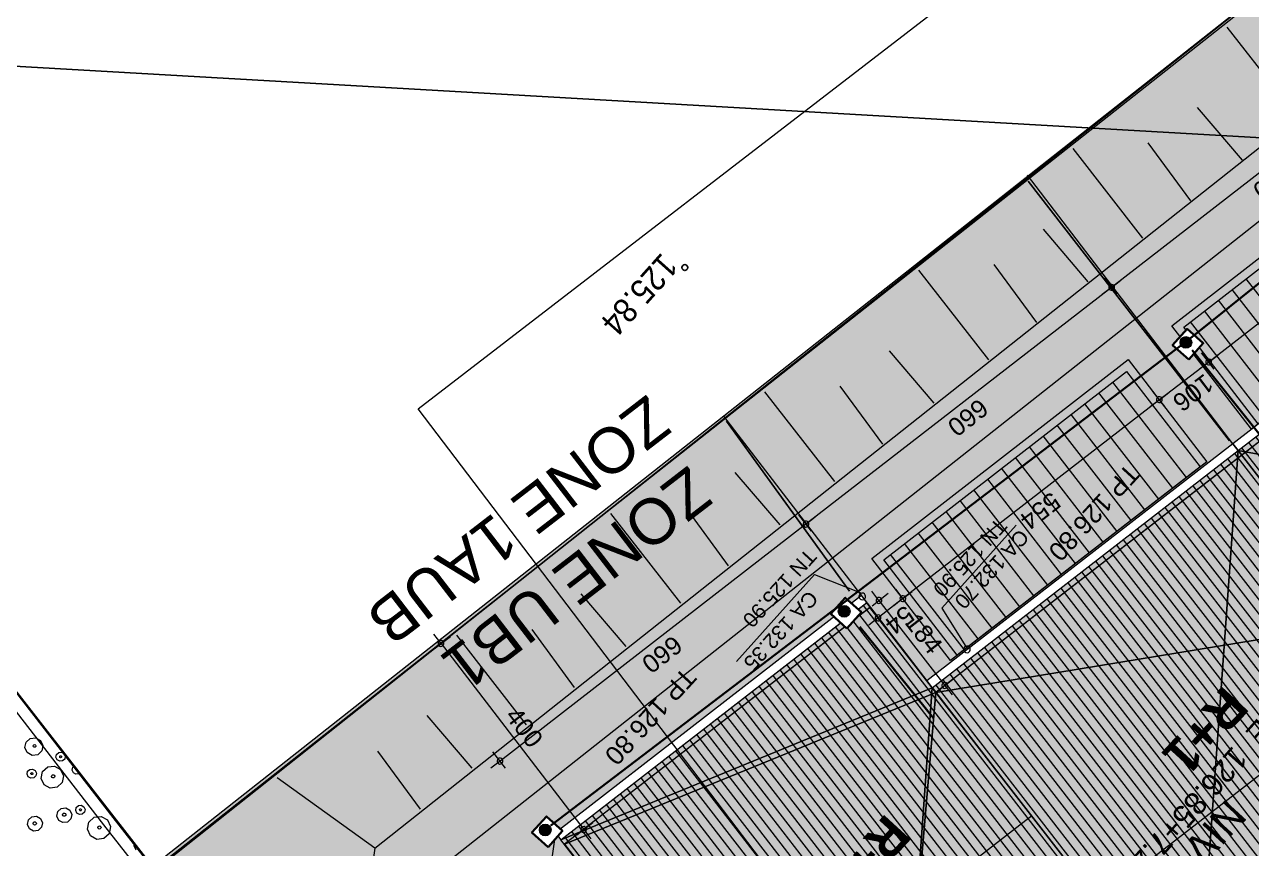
# Model space of a CAD drawing. Header units: metres. Extents: x -2858 to 512, y -1995 to 1252.
# Drawn here: x -481.33 to -460.38, y -124.21 to -110.15 of the extents above; entities that cross this region are included whole.
import ezdxf
from ezdxf.enums import TextEntityAlignment as Align
from ezdxf.lldxf.tags import DXFTag

# ---------------------------------------------------------------- set-up
doc = ezdxf.new("R2010")
doc.units = ezdxf.units.M
doc.header["$PDMODE"] = 33
doc.header["$PDSIZE"] = 0.1
doc.layers.add('05.2-EP-400PVC', color=5, linetype='Continuous', lineweight=30)
doc.layers.add('05.2-EP-RGD', color=5, linetype='Continuous', lineweight=30)
for name, color, linetype in [('1002 RES HTA TXT', 1, 'Continuous'), ('Calque commun', 7, 'Continuous'), ('Calque11', 7, 'Continuous'), ('Calque14', 7, 'Continuous'), ('Calque15', 7, 'Continuous'), ('Calque17', 7, 'Continuous'), ('Calque5', 7, 'Continuous'), ('Textes', 7, 'Continuous')]:
    doc.layers.add(name, color=color, linetype=linetype)
doc.styles.add('Arial12', font='arial.ttf', dxfattribs={"width": 0.9, "height": 0.41584})
doc.styles.add('Arial16', font='arial.ttf', dxfattribs={"height": 0.773119})
doc.styles.add('Arial18', font='arial.ttf', dxfattribs={"height": 0.309252})
doc.styles.add('Arial22', font='arial.ttf', dxfattribs={"height": 0.966411})
doc.styles.add('Arial5', font='arialbd.ttf', dxfattribs={"height": 0.618139})
doc.styles.add('Arial8', font='arial.ttf', dxfattribs={"height": 0.494803})
doc.styles.add('Arial9', font='arial.ttf', dxfattribs={"height": 0.316674})
tags = doc.linetypes.add('DASHDOT2', pattern=[0.5, 0.25, -0.125, 0, -0.125]).pattern_tags.tags
tags[10:11] = [DXFTag(74, 4), DXFTag(75, 0), DXFTag(340, '0'), DXFTag(46, 1.0), DXFTag(50, 0.0), DXFTag(44, 0.0), DXFTag(45, 0.0)]
tags[8:9] = [DXFTag(74, 4), DXFTag(75, 0), DXFTag(340, '0'), DXFTag(46, 1.0), DXFTag(50, 0.0), DXFTag(44, 0.0), DXFTag(45, 0.0)]
tags[6:7] = [DXFTag(74, 4), DXFTag(75, 0), DXFTag(340, '0'), DXFTag(46, 1.0), DXFTag(50, 0.0), DXFTag(44, 0.0), DXFTag(45, 0.0)]
tags[4:5] = [DXFTag(74, 4), DXFTag(75, 0), DXFTag(340, '0'), DXFTag(46, 1.0), DXFTag(50, 0.0), DXFTag(44, 0.0), DXFTag(45, 0.0)]
tags = doc.linetypes.add('HIDDEN', pattern=[0.375, 0.25, -0.125]).pattern_tags.tags
tags[6:7] = [DXFTag(74, 4), DXFTag(75, 0), DXFTag(340, '0'), DXFTag(46, 1.0), DXFTag(50, 0.0), DXFTag(44, 0.0), DXFTag(45, 0.0)]
tags[4:5] = [DXFTag(74, 4), DXFTag(75, 0), DXFTag(340, '0'), DXFTag(46, 1.0), DXFTag(50, 0.0), DXFTag(44, 0.0), DXFTag(45, 0.0)]
tags = doc.linetypes.add('HIDDENX2', pattern=[0.75, 0.5, -0.25]).pattern_tags.tags
tags[6:7] = [DXFTag(74, 4), DXFTag(75, 0), DXFTag(340, '0'), DXFTag(46, 1.0), DXFTag(50, 0.0), DXFTag(44, 0.0), DXFTag(45, 0.0)]
tags[4:5] = [DXFTag(74, 4), DXFTag(75, 0), DXFTag(340, '0'), DXFTag(46, 1.0), DXFTag(50, 0.0), DXFTag(44, 0.0), DXFTag(45, 0.0)]

# ---------------------------------------------------------------- blocks, each defined once
blk = doc.blocks.new('EP-PDC')
at = {"color": 255, "lineweight": 0}
blk.add_wipeout([(0.185, 0.185), (-0.185, 0.185), (-0.185, -0.185), (0.185, -0.185)], dxfattribs=at)
at = {"lineweight": 0}
h = blk.add_hatch(color=256, dxfattribs=at)
h.dxf.hatch_style = 1
edge = h.paths.add_edge_path()
edge.add_arc((0, -0.045), 0.1, 0, 360)
blk.add_lwpolyline([(0.185, 0.185), (-0.185, 0.185), (-0.185, -0.185), (0.185, -0.185)], close=True)
blk.add_circle((0, -0.045), 0.1, dxfattribs=at)
blk = doc.blocks.new('hatch5')
at = {"layer": 'Calque commun', "color": 6, "linetype": 'Continuous', "lineweight": -2}
for p, q in [((-2.719, 35.529), (-2.719, 26.329)), ((-2.569, 35.529), (-2.569, 26.329)), ((-2.419, 35.529), (-2.419, 26.329)), ((-2.269, 35.529), (-2.269, 26.329)), ((-2.119, 35.529), (-2.119, 26.329)), ((-1.969, 35.529), (-1.969, 26.329)), ((-1.819, 35.529), (-1.819, 26.329)), ((-1.669, 35.529), (-1.669, 26.329)), ((-1.519, 35.529), (-1.519, 26.329)), ((-1.369, 35.529), (-1.369, 26.329)), ((-1.219, 35.529), (-1.219, 26.329)), ((-1.069, 35.529), (-1.069, 26.329)), ((-0.919, 35.529), (-0.919, 26.329)), ((-0.769, 35.529), (-0.769, 26.329)), ((-0.619, 35.529), (-0.619, 26.329)), ((-0.469, 35.529), (-0.469, 26.329)), ((-0.319, 35.529), (-0.319, 26.329)), ((-0.169, 35.529), (-0.169, 26.329)), ((-0.019, 35.529), (-0.019, 26.329)), ((0.131, 35.529), (0.131, 26.329)), ((0.281, 35.529), (0.281, 26.329)), ((0.431, 35.529), (0.431, 26.329)), ((0.581, 35.529), (0.581, 26.329)), ((0.731, 35.529), (0.731, 26.329)), ((0.881, 35.529), (0.881, 26.329)), ((1.031, 35.529), (1.031, 26.329)), ((1.181, 35.529), (1.181, 26.329)), ((1.331, 35.529), (1.331, 26.329)), ((1.481, 35.529), (1.481, 26.329)), ((1.631, 35.529), (1.631, 26.329)), ((1.781, 35.529), (1.781, 26.329)), ((1.931, 35.529), (1.931, 26.329)), ((2.081, 35.529), (2.081, 26.329)), ((2.231, 35.529), (2.231, 26.329)), ((2.381, 35.529), (2.381, 26.329)), ((2.531, 35.529), (2.531, 26.329)), ((2.681, 35.529), (2.681, 26.329)), ((2.831, 35.529), (2.831, 26.329)), ((2.981, 35.529), (2.981, 26.329)), ((3.131, 35.529), (3.131, 26.329)), ((3.281, 35.529), (3.281, 26.329)), ((3.431, 35.529), (3.431, 26.329)), ((3.581, 35.529), (3.581, 26.329)), ((3.731, 35.529), (3.731, 26.329)), ((-9.319, 33.693), (-9.319, 24.493)), ((-9.169, 33.693), (-9.169, 24.493)), ((-9.019, 33.693), (-9.019, 24.493)), ((-8.869, 33.693), (-8.869, 24.493)), ((-8.719, 33.693), (-8.719, 24.493)), ((-8.569, 33.693), (-8.569, 24.493)), ((-8.419, 33.693), (-8.419, 24.493)), ((-8.269, 33.693), (-8.269, 24.493)), ((-8.119, 33.693), (-8.119, 24.493)), ((-7.969, 33.693), (-7.969, 24.493)), ((-7.819, 33.693), (-7.819, 24.493)), ((-7.669, 33.693), (-7.669, 24.493)), ((-7.519, 33.693), (-7.519, 24.493)), ((-7.369, 33.693), (-7.369, 24.493)), ((-7.219, 33.693), (-7.219, 24.493)), ((-7.069, 33.693), (-7.069, 24.493)), ((-6.919, 33.693), (-6.919, 24.493)), ((-6.769, 33.693), (-6.769, 24.493)), ((-6.619, 33.693), (-6.619, 24.493)), ((-6.469, 33.693), (-6.469, 24.493)), ((-6.319, 33.693), (-6.319, 24.493)), ((-6.169, 33.693), (-6.169, 24.493)), ((-6.019, 33.693), (-6.019, 24.493)), ((-5.869, 33.693), (-5.869, 24.493)), ((-5.719, 33.693), (-5.719, 24.493)), ((-5.569, 33.693), (-5.569, 24.493)), ((-5.419, 33.693), (-5.419, 24.493)), ((-5.269, 33.693), (-5.269, 24.493)), ((-5.119, 33.693), (-5.119, 24.493)), ((-4.969, 33.693), (-4.969, 24.493)), ((-4.819, 33.693), (-4.819, 24.493)), ((-4.669, 33.693), (-4.669, 24.493)), ((-4.519, 33.693), (-4.519, 24.493)), ((-4.369, 33.693), (-4.369, 24.493)), ((-4.219, 33.693), (-4.219, 24.493)), ((-4.069, 33.693), (-4.069, 24.493)), ((-3.919, 33.693), (-3.919, 24.493)), ((-3.769, 33.693), (-3.769, 24.493)), ((-3.619, 33.693), (-3.619, 24.493)), ((-3.469, 33.693), (-3.469, 24.493)), ((-3.319, 33.693), (-3.319, 24.493)), ((-3.169, 33.693), (-3.169, 24.493)), ((-3.019, 33.693), (-3.019, 24.493)), ((-2.869, 33.693), (-2.869, 24.493))]:
    blk.add_line(p, q, dxfattribs=at)
mesh = blk.add_polyface(dxfattribs=at)
corners = [(-9.397, 33.693), (-2.788, 33.693), (-2.797, 26.329), (-2.797, 24.493), (-9.397, 24.493), (3.812, 26.329), (-2.788, 35.529), (3.812, 35.529)]
mesh.append_faces([[corners[k] for k in face] for face in [(0, 2, 4)]], dxfattribs={"vtx0": -1, "vtx1": -1, "color": 6})
mesh.append_faces([[corners[k] for k in face] for face in [(1, 5, 2), (1, 7, 5)]], dxfattribs={"vtx0": -1, "vtx2": -1, "color": 6})
mesh.append_faces([[corners[k] for k in face] for face in [(0, 1, 2)]], dxfattribs={"vtx1": -1, "vtx2": -1, "color": 6})
mesh.append_faces([[corners[k] for k in face] for face in [(2, 3, 4), (1, 6, 7)]], dxfattribs={"vtx2": -1, "color": 6})
blk = doc.blocks.new('hatch6')
at = {"layer": 'Calque commun', "color": 6, "linetype": 'Continuous', "lineweight": -2}
for p, q in [((3.893, 26.329), (3.893, 35.529)), ((4.043, 26.329), (4.043, 35.529)), ((4.193, 26.329), (4.193, 35.529)), ((4.343, 26.329), (4.343, 35.529)), ((4.493, 26.329), (4.493, 35.529)), ((4.643, 26.329), (4.643, 35.529)), ((4.793, 26.329), (4.793, 35.529)), ((4.943, 26.329), (4.943, 35.529)), ((5.093, 26.329), (5.093, 35.529)), ((5.243, 26.329), (5.243, 35.529)), ((5.393, 26.329), (5.393, 35.529)), ((5.543, 26.329), (5.543, 35.529)), ((5.693, 26.329), (5.693, 35.529)), ((5.843, 26.329), (5.843, 35.529)), ((5.993, 26.329), (5.993, 35.529)), ((6.143, 26.329), (6.143, 35.529)), ((6.293, 26.329), (6.293, 35.529)), ((6.443, 26.329), (6.443, 35.529)), ((6.593, 26.329), (6.593, 35.529)), ((6.743, 26.329), (6.743, 35.529)), ((6.893, 26.329), (6.893, 35.529)), ((7.043, 26.329), (7.043, 35.529)), ((7.193, 26.329), (7.193, 35.529)), ((7.343, 26.329), (7.343, 35.529)), ((7.493, 26.329), (7.493, 35.529)), ((7.643, 26.329), (7.643, 35.529)), ((7.793, 26.329), (7.793, 35.529)), ((7.943, 26.329), (7.943, 35.529)), ((8.093, 26.329), (8.093, 35.529)), ((8.243, 26.329), (8.243, 35.529)), ((8.393, 26.329), (8.393, 35.529)), ((8.543, 26.329), (8.543, 35.529)), ((8.693, 26.329), (8.693, 35.529)), ((8.843, 26.329), (8.843, 35.529)), ((8.993, 26.329), (8.993, 35.529)), ((9.143, 26.329), (9.143, 35.529)), ((9.293, 26.329), (9.293, 35.529)), ((9.443, 26.329), (9.443, 35.529)), ((9.593, 26.329), (9.593, 35.529)), ((9.743, 26.329), (9.743, 35.529)), ((9.893, 26.329), (9.893, 35.529)), ((10.043, 26.329), (10.043, 35.529)), ((10.193, 26.329), (10.193, 35.529)), ((10.343, 26.329), (10.343, 35.529)), ((10.493, 24.493), (10.493, 33.693)), ((10.643, 24.493), (10.643, 33.693)), ((10.793, 24.493), (10.793, 33.693)), ((10.943, 24.493), (10.943, 33.693)), ((11.093, 24.493), (11.093, 33.693)), ((11.243, 24.493), (11.243, 33.693)), ((11.393, 24.493), (11.393, 33.693)), ((11.543, 24.493), (11.543, 33.693)), ((11.693, 24.493), (11.693, 33.693)), ((11.843, 24.493), (11.843, 33.693)), ((11.993, 24.493), (11.993, 33.693)), ((12.143, 24.493), (12.143, 33.693)), ((12.293, 24.493), (12.293, 33.693)), ((12.443, 24.493), (12.443, 33.693)), ((12.593, 24.493), (12.593, 33.693)), ((12.743, 24.493), (12.743, 33.693)), ((12.893, 24.493), (12.893, 33.693)), ((13.043, 24.493), (13.043, 33.693)), ((13.193, 24.493), (13.193, 33.693)), ((13.343, 24.493), (13.343, 33.693)), ((13.493, 24.493), (13.493, 33.693)), ((13.643, 24.493), (13.643, 33.693)), ((13.793, 24.493), (13.793, 33.693)), ((13.943, 24.493), (13.943, 33.693)), ((14.093, 24.493), (14.093, 33.693)), ((14.243, 24.493), (14.243, 33.693)), ((14.393, 24.493), (14.393, 33.693)), ((14.543, 24.493), (14.543, 33.693)), ((14.693, 24.493), (14.693, 33.693)), ((14.843, 24.493), (14.843, 33.693)), ((14.993, 24.493), (14.993, 33.693)), ((15.143, 24.493), (15.143, 33.693)), ((15.293, 24.493), (15.293, 33.693)), ((15.443, 24.493), (15.443, 33.693)), ((15.593, 24.493), (15.593, 33.693)), ((15.743, 24.493), (15.743, 33.693)), ((15.893, 24.493), (15.893, 33.693)), ((16.043, 24.493), (16.043, 33.693)), ((16.193, 24.493), (16.193, 33.693)), ((16.343, 24.493), (16.343, 33.693)), ((16.493, 24.493), (16.493, 33.693)), ((16.643, 24.493), (16.643, 33.693)), ((16.793, 24.493), (16.793, 33.693)), ((16.943, 24.493), (16.943, 33.693))]:
    blk.add_line(p, q, dxfattribs=at)
mesh = blk.add_polyface(dxfattribs=at)
corners = [(3.812, 35.529), (10.412, 35.529), (10.412, 33.693), (3.812, 26.329), (10.421, 26.329), (17.021, 24.493), (10.421, 24.493), (17.021, 33.693)]
mesh.append_faces([[corners[k] for k in face] for face in [(4, 5, 6)]], dxfattribs={"vtx0": -1, "color": 6})
mesh.append_faces([[corners[k] for k in face] for face in [(0, 2, 3), (3, 2, 4)]], dxfattribs={"vtx0": -1, "vtx1": -1, "color": 6})
mesh.append_faces([[corners[k] for k in face] for face in [(4, 2, 7), (4, 7, 5)]], dxfattribs={"vtx0": -1, "vtx2": -1, "color": 6})
mesh.append_faces([[corners[k] for k in face] for face in [(0, 1, 2)]], dxfattribs={"vtx2": -1, "color": 6})
blk = doc.blocks.new('toitvillacinqbismi')
at = {"layer": 'Calque commun', "linetype": 'Continuous', "lineweight": -2}
for color, points in [(23, [(17.021, 33.693), (10.412, 33.693), (10.412, 35.529), (-2.797, 35.529), (-2.797, 33.693), (-9.407, 33.693), (-9.407, 29.093), (-2.788, 29.093), (-2.788, 30.929), (10.412, 30.929), (10.412, 29.093), (17.021, 29.093)]), (17, [(17.021, 29.093), (10.412, 29.093), (10.412, 30.929), (-2.788, 30.929), (-2.788, 29.093), (-9.397, 29.093), (-9.397, 24.493), (-2.797, 24.493), (-2.797, 26.329), (10.421, 26.329), (10.421, 24.493), (17.021, 24.493)])]:
    blk.add_hatch(color=color, dxfattribs=at).paths.add_polyline_path(points)
at = {"layer": 'Calque commun', "color": 6, "linetype": 'Continuous', "lineweight": -2}
for p, q in [((10.412, 35.529), (10.412, 26.329)), ((3.812, 30.929), (10.412, 30.929)), ((17.021, 29.093), (10.412, 29.093))]:
    blk.add_line(p, q, dxfattribs=at)
at = {"layer": 'Calque commun', "color": 16, "linetype": 'HIDDEN', "lineweight": -2}
for p, q in [((-2.807, 26.429), (3.803, 26.429)), ((3.803, 26.429), (10.412, 26.429)), ((10.412, 24.593), (17.021, 24.593))]:
    blk.add_line(p, q, dxfattribs=at)
at = {"layer": 'Calque commun', "color": 0, "linetype": 'ByBlock', "lineweight": -2}
for name in ['hatch5', 'hatch6']:
    blk.add_blockref(name, (0, 0), dxfattribs=at)
at = {"layer": 'Calque commun', "color": 9, "linetype": 'Continuous', "lineweight": -2}
mesh = blk.add_polyface(dxfattribs=at)
corners = [(-2.807, 24.593), (-2.807, 26.429), (-9.407, 24.593), (10.421, 26.429), (-2.788, 33.593), (17.021, 33.593), (17.021, 24.593), (-2.788, 35.429), (10.412, 33.593), (10.421, 24.593), (10.412, 35.429), (-9.397, 33.593), (17.881, 39.319), (17.881, 45.929), (8.881, 45.929), (8.881, 39.319)]
mesh.append_faces([[corners[k] for k in face] for face in [(12, 13, 14, 15)]], dxfattribs={"color": 9})
mesh.append_faces([[corners[k] for k in face] for face in [(3, 4, 1), (5, 3, 6), (11, 1, 4)]], dxfattribs={"vtx0": -1, "vtx1": -1, "color": 9})
mesh.append_faces([[corners[k] for k in face] for face in [(3, 8, 4)]], dxfattribs={"vtx0": -1, "vtx1": -1, "vtx2": -1, "color": 9})
mesh.append_faces([[corners[k] for k in face] for face in [(0, 1, 2)]], dxfattribs={"vtx1": -1, "color": 9})
mesh.append_faces([[corners[k] for k in face] for face in [(7, 4, 8), (11, 2, 1), (5, 8, 3)]], dxfattribs={"vtx1": -1, "vtx2": -1, "color": 9})
mesh.append_faces([[corners[k] for k in face] for face in [(3, 9, 6), (8, 10, 7)]], dxfattribs={"vtx2": -1, "color": 9})
at = {"layer": 'Calque commun', "color": 16, "linetype": 'Continuous', "lineweight": -2}
mesh = blk.add_polyface(dxfattribs=at)
corners = [(3.812, 26.179), (3.812, 26.329), (-2.797, 26.329), (-2.797, 26.179)]
mesh.append_faces([[corners[k] for k in face] for face in [(0, 1, 2, 3)]], dxfattribs={"color": 16})
mesh = blk.add_polyface(dxfattribs=at)
corners = [(10.421, 26.179), (10.421, 26.329), (3.812, 26.329), (3.812, 26.179)]
mesh.append_faces([[corners[k] for k in face] for face in [(0, 1, 2, 3)]], dxfattribs={"color": 16})
mesh = blk.add_polyface(dxfattribs=at)
corners = [(10.421, 26.179), (10.421, 26.329), (3.812, 26.329), (3.812, 26.179)]
mesh.append_faces([[corners[k] for k in face] for face in [(0, 1, 2, 3)]], dxfattribs={"color": 16})
mesh = blk.add_polyface(dxfattribs=at)
corners = [(17.021, 24.343), (17.021, 24.493), (10.412, 24.493), (10.412, 24.343)]
mesh.append_faces([[corners[k] for k in face] for face in [(0, 1, 2, 3)]], dxfattribs={"color": 16})
blk = doc.blocks.new('PointTopo_SPE')
at = {"layer": 'Calque commun', "color": 1, "linetype": 'ByBlock', "lineweight": -2}
blk.add_point((0, 0), dxfattribs=at)
blk = doc.blocks.new('geometrebondepartleger')
at = {"layer": 'Calque commun', "color": 3, "linetype": 'HIDDEN', "lineweight": 18}
blk.add_line((61.648, 79.244), (127.699, 67.727), dxfattribs=at)
at = {"layer": 'Calque commun', "color": 10, "linetype": 'DASHDOT2', "lineweight": 18, "flags": 128}
blk.add_lwpolyline([(45.287, 98.087), (42.936, 93.876), (22.492, 69.355), (46.896, 54.821), (60.022, 76.482), (130.155, 64.253), (145.314, 148.376), (109.348, 154.881), (91.263, 130.116), (87.378, 124.832), (86.331, 123.279), (83.811, 118.812), (74.918, 102.586), (72.616, 98.359), (63.065, 85.914), (45.158, 97.961)], close=True, dxfattribs=at)
at = {"layer": 'Calque11', "color": 7, "linetype": 'Continuous', "lineweight": 9}
blk.add_polyline3d([(125.028, 35.908, 79), (133.338, 81.851, 79), (145.314, 148.376, 79)], dxfattribs=at)
at = {"layer": 'Calque17', "color": 1, "linetype": 'Continuous', "lineweight": 9}
for points in [[(125.174, 36.689, 79), (126.529, 44.135, 79), (125.038, 35.943, 79), (126.416, 43.488, 79), (128.681, 56.064, 79), (129.976, 63.134, 79), (132.193, 75.604, 79), (133.338, 81.851, 79), (135.222, 92.341, 79), (136.478, 99.327, 79), (138.173, 108.712, 79), (140.485, 121.463, 79), (141.093, 124.932, 79)], [(125.371, 36.653, 79), (126.725, 44.099, 79), (125.235, 35.908, 79), (126.613, 43.453, 79), (128.878, 56.028, 79), (130.173, 63.099, 79), (132.39, 75.569, 79), (133.535, 81.815, 79), (135.419, 92.306, 79), (136.674, 99.291, 79), (138.369, 108.676, 79), (140.682, 121.427, 79), (141.29, 124.897, 79)]]:
    blk.add_polyline3d(points, dxfattribs=at)
at = {"layer": 'Calque5', "color": 30, "linetype": 'Continuous', "lineweight": 9, "true_color": 0xff7f00}
blk.add_trace([(60.022, 76.482, 79), (130.155, 64.253, 79), (60.015, 76.443, 79), (130.148, 64.214, 79)], dxfattribs=at)
at = {"layer": 'Calque14', "color": 0, "linetype": 'ByBlock', "lineweight": -2}
blk.add_blockref('PointTopo_SPE', (116.467, 64.151, 204.835), dxfattribs=at)
at = {"layer": 'Calque15', "color": 1, "linetype": 'ByBlock', "lineweight": -2, "style": 'Arial12', "width": 0.9}
blk.add_text('125.84', height=0.4158, dxfattribs=at).set_placement((116.527, 64.091, 204.835), align=Align.TOP_LEFT)
blk = doc.blocks.new('new145')
at = {"layer": 'Calque commun', "color": 1, "linetype": 'Continuous', "lineweight": 9}
blk.add_arc((0, 0), 0.5, 0, 359.9994, dxfattribs=at)
blk = doc.blocks.new('new146')
at = {"layer": 'Calque commun', "color": 1, "linetype": 'Continuous', "lineweight": 9}
blk.add_arc((0, 0), 0.5, 0, 359.9994, dxfattribs=at)
blk = doc.blocks.new('DimLine4633')
at = {"layer": 'Calque commun', "color": 1, "linetype": 'Continuous', "lineweight": 9}
for p, q in [((35.179, 59.82), (35.115, 59.476)), ((35.152, 59.672), (34.955, 59.708)), ((35.152, 59.672), (41.627, 58.482)), ((41.654, 58.629), (41.591, 58.285)), ((41.627, 58.482), (41.824, 58.445))]:
    blk.add_line(p, q, dxfattribs=at)
at = {"layer": 'Calque commun', "color": 1, "linetype": 'Continuous', "lineweight": 9, "xscale": 0.1000000033506179, "yscale": 0.1000000033506179, "zscale": 0.1000000033506179, "rotation": 349.5808094959776}
for name, p in [('new145', (35.152, 59.672)), ('new146', (41.627, 58.482))]:
    blk.add_blockref(name, p, dxfattribs=at)
at = {"layer": 'Calque commun', "color": 1, "linetype": 'Continuous', "lineweight": 9, "style": 'Arial18'}
blk.add_text('660', height=0.3093, rotation=349.5808, dxfattribs=at).set_placement((38.391, 59.087), align=Align.BOTTOM_CENTER)
blk = doc.blocks.new('new147')
at = {"layer": 'Calque commun', "color": 1, "linetype": 'Continuous', "lineweight": 9}
blk.add_arc((0, 0), 0.5, 0, 359.9994, dxfattribs=at)
blk = doc.blocks.new('new148')
at = {"layer": 'Calque commun', "color": 1, "linetype": 'Continuous', "lineweight": 9}
blk.add_arc((0, 0), 0.5, 0, 359.9994, dxfattribs=at)
blk = doc.blocks.new('DimLine4639')
at = {"layer": 'Calque commun', "color": 1, "linetype": 'Continuous', "lineweight": 9}
for p, q in [((41.627, 58.482), (41.43, 58.518)), ((41.654, 58.629), (41.591, 58.285)), ((41.627, 58.482), (48.118, 57.288)), ((48.145, 57.435), (48.082, 57.091)), ((48.118, 57.288), (48.315, 57.252))]:
    blk.add_line(p, q, dxfattribs=at)
at = {"layer": 'Calque commun', "color": 1, "linetype": 'Continuous', "lineweight": 9, "xscale": 0.1000000033506179, "yscale": 0.1000000033506179, "zscale": 0.1000000033506179, "rotation": 349.5808094959776}
for name, p in [('new147', (41.627, 58.482)), ('new148', (48.118, 57.288))]:
    blk.add_blockref(name, p, dxfattribs=at)
at = {"layer": 'Calque commun', "color": 1, "linetype": 'Continuous', "lineweight": 9, "style": 'Arial18'}
blk.add_text('660', height=0.3093, rotation=349.5808, dxfattribs=at).set_placement((44.874, 57.895), align=Align.BOTTOM_CENTER)
blk = doc.blocks.new('new149')
at = {"layer": 'Calque commun', "color": 1, "linetype": 'Continuous', "lineweight": 9}
blk.add_arc((0, 0), 0.5, 0, 359.9994, dxfattribs=at)
blk = doc.blocks.new('new150')
at = {"layer": 'Calque commun', "color": 1, "linetype": 'Continuous', "lineweight": 9}
blk.add_arc((0, 0), 0.5, 0, 359.9994, dxfattribs=at)
blk = doc.blocks.new('DimLine4645')
at = {"layer": 'Calque commun', "color": 1, "linetype": 'Continuous', "lineweight": 9}
for p, q in [((48.145, 57.435), (48.082, 57.091)), ((48.118, 57.288), (47.921, 57.324)), ((48.118, 57.288), (54.616, 56.093)), ((54.643, 56.241), (54.579, 55.896)), ((54.616, 56.093), (54.812, 56.057))]:
    blk.add_line(p, q, dxfattribs=at)
at = {"layer": 'Calque commun', "color": 1, "linetype": 'Continuous', "lineweight": 9, "xscale": 0.09999999779030747, "yscale": 0.09999999779030747, "zscale": 0.09999999779030747, "rotation": 349.5807796122085}
for name, p in [('new149', (48.118, 57.288)), ('new150', (54.616, 56.093))]:
    blk.add_blockref(name, p, dxfattribs=at)
at = {"layer": 'Calque commun', "color": 1, "linetype": 'Continuous', "lineweight": 9, "style": 'Arial18'}
blk.add_text('660', height=0.3093, rotation=349.5808, dxfattribs=at).set_placement((51.369, 56.7), align=Align.BOTTOM_CENTER)
blk = doc.blocks.new('new153')
at = {"layer": 'Calque commun', "color": 1, "linetype": 'Continuous', "lineweight": 9}
blk.add_arc((0, 0), 0.5, 0, 359.9994, dxfattribs=at)
blk = doc.blocks.new('new154')
at = {"layer": 'Calque commun', "color": 1, "linetype": 'Continuous', "lineweight": 9}
blk.add_arc((0, 0), 0.5, 0, 359.9994, dxfattribs=at)
blk = doc.blocks.new('DimLine4657')
at = {"layer": 'Calque commun', "color": 1, "linetype": 'Continuous', "lineweight": 9}
for p, q in [((48.588, 60.891), (48.624, 61.088)), ((48.257, 59.086), (48.588, 60.891)), ((48.735, 60.864), (48.391, 60.927)), ((48.404, 59.059), (48.06, 59.122)), ((48.257, 59.086), (48.221, 58.889))]:
    blk.add_line(p, q, dxfattribs=at)
at = {"layer": 'Calque commun', "color": 1, "linetype": 'Continuous', "lineweight": 9, "xscale": 0.1000000090139748, "yscale": 0.1000000090139748, "zscale": 0.1000000090139748, "rotation": 79.60657603552153}
for name, p in [('new154', (48.588, 60.891)), ('new153', (48.257, 59.086))]:
    blk.add_blockref(name, p, dxfattribs=at)
at = {"layer": 'Calque commun', "color": 1, "linetype": 'Continuous', "lineweight": 9, "style": 'Arial18'}
blk.add_text('184', height=0.3093, rotation=79.6066, dxfattribs=at).set_placement((48.412, 59.99), align=Align.BOTTOM_CENTER)
blk = doc.blocks.new('new161')
at = {"layer": 'Calque commun', "color": 1, "linetype": 'Continuous', "lineweight": 9}
blk.add_arc((0, 0), 0.5, 0, 359.9994, dxfattribs=at)
blk = doc.blocks.new('new162')
at = {"layer": 'Calque commun', "color": 1, "linetype": 'Continuous', "lineweight": 9}
blk.add_arc((0, 0), 0.5, 0, 359.9994, dxfattribs=at)
blk = doc.blocks.new('DimLine4681')
at = {"layer": 'Calque commun', "color": 1, "linetype": 'Continuous', "lineweight": 9}
for p, q in [((36.02, 61.568), (35.823, 61.604)), ((36.047, 61.716), (35.984, 61.371)), ((36.02, 61.568), (41.47, 60.568)), ((41.497, 60.716), (41.434, 60.372)), ((41.47, 60.568), (41.667, 60.532))]:
    blk.add_line(p, q, dxfattribs=at)
at = {"layer": 'Calque commun', "color": 1, "linetype": 'Continuous', "lineweight": 9, "xscale": 0.100000009621658, "yscale": 0.100000009621658, "zscale": 0.100000009621658, "rotation": 349.6065977997771}
for name, p in [('new161', (36.02, 61.568)), ('new162', (41.47, 60.568))]:
    blk.add_blockref(name, p, dxfattribs=at)
at = {"layer": 'Calque commun', "color": 1, "linetype": 'Continuous', "lineweight": 9, "style": 'Arial18'}
blk.add_text('554', height=0.3093, rotation=349.6066, dxfattribs=at).set_placement((38.747, 61.078), align=Align.BOTTOM_CENTER)
blk = doc.blocks.new('new163')
at = {"layer": 'Calque commun', "color": 1, "linetype": 'Continuous', "lineweight": 9}
blk.add_arc((0, 0), 0.5, 0, 359.9994, dxfattribs=at)
blk = doc.blocks.new('new164')
at = {"layer": 'Calque commun', "color": 1, "linetype": 'Continuous', "lineweight": 9}
blk.add_arc((0, 0), 0.5, 0, 359.9994, dxfattribs=at)
blk = doc.blocks.new('DimLine4687')
at = {"layer": 'Calque commun', "color": 1, "linetype": 'Continuous', "lineweight": 9}
for p, q in [((41.47, 60.568), (41.274, 60.606)), ((41.498, 60.716), (41.432, 60.372)), ((41.47, 60.568), (42.511, 60.368)), ((42.539, 60.516), (42.473, 60.172)), ((42.511, 60.368), (42.707, 60.331))]:
    blk.add_line(p, q, dxfattribs=at)
at = {"layer": 'Calque commun', "color": 1, "linetype": 'Continuous', "lineweight": 9, "xscale": 0.100000004736414, "yscale": 0.100000004736414, "zscale": 0.100000004736414, "rotation": 349.1233818703842}
for name, p in [('new163', (41.47, 60.568)), ('new164', (42.511, 60.368))]:
    blk.add_blockref(name, p, dxfattribs=at)
at = {"layer": 'Calque commun', "color": 1, "linetype": 'Continuous', "lineweight": 9, "style": 'Arial18'}
blk.add_text('106', height=0.3093, rotation=349.1234, dxfattribs=at).set_placement((41.992, 60.478), align=Align.BOTTOM_CENTER)
blk = doc.blocks.new('new165')
at = {"layer": 'Calque commun', "color": 1, "linetype": 'Continuous', "lineweight": 9}
blk.add_arc((0, 0), 0.5, 0, 359.9994, dxfattribs=at)
blk = doc.blocks.new('new166')
at = {"layer": 'Calque commun', "color": 1, "linetype": 'Continuous', "lineweight": 9}
blk.add_arc((0, 0), 0.5, 0, 359.9994, dxfattribs=at)
blk = doc.blocks.new('DimLine4693')
at = {"layer": 'Calque commun', "color": 1, "linetype": 'Continuous', "lineweight": 9}
for p, q in [((42.511, 60.368), (42.314, 60.405)), ((42.538, 60.516), (42.475, 60.172)), ((42.511, 60.368), (47.961, 59.369)), ((47.988, 59.516), (47.925, 59.172)), ((47.961, 59.369), (48.157, 59.333))]:
    blk.add_line(p, q, dxfattribs=at)
at = {"layer": 'Calque commun', "color": 1, "linetype": 'Continuous', "lineweight": 9, "xscale": 0.100000009621658, "yscale": 0.100000009621658, "zscale": 0.100000009621658, "rotation": 349.6065977997771}
for name, p in [('new165', (42.511, 60.368)), ('new166', (47.961, 59.369))]:
    blk.add_blockref(name, p, dxfattribs=at)
at = {"layer": 'Calque commun', "color": 1, "linetype": 'Continuous', "lineweight": 9, "style": 'Arial18'}
blk.add_text('554', height=0.3093, rotation=349.6066, dxfattribs=at).set_placement((45.238, 59.878), align=Align.BOTTOM_CENTER)
blk = doc.blocks.new('new167')
at = {"layer": 'Calque commun', "color": 1, "linetype": 'Continuous', "lineweight": 9}
blk.add_arc((0, 0), 0.5, 0, 359.9994, dxfattribs=at)
blk = doc.blocks.new('new168')
at = {"layer": 'Calque commun', "color": 1, "linetype": 'Continuous', "lineweight": 9}
blk.add_arc((0, 0), 0.5, 0, 359.9994, dxfattribs=at)
blk = doc.blocks.new('DimLine4699')
at = {"layer": 'Calque commun', "color": 1, "linetype": 'Continuous', "lineweight": 9}
for p, q in [((47.988, 59.516), (47.925, 59.172)), ((47.961, 59.369), (47.764, 59.405)), ((47.961, 59.369), (48.489, 59.272)), ((48.462, 59.124), (48.525, 59.469)), ((48.489, 59.272), (48.686, 59.236))]:
    blk.add_line(p, q, dxfattribs=at)
at = {"layer": 'Calque commun', "color": 1, "linetype": 'Continuous', "lineweight": 9, "xscale": 0.1000000113662055, "yscale": 0.1000000113662055, "zscale": 0.1000000113662055, "rotation": 349.6065686875779}
for name, p in [('new167', (47.961, 59.369)), ('new168', (48.489, 59.272))]:
    blk.add_blockref(name, p, dxfattribs=at)
at = {"layer": 'Calque commun', "color": 1, "linetype": 'Continuous', "lineweight": 9, "style": 'Arial18'}
blk.add_text('54', height=0.3093, rotation=349.6066, dxfattribs=at).set_placement((48.227, 59.33), align=Align.BOTTOM_CENTER)
blk = doc.blocks.new('new223')
at = {"layer": 'Calque commun', "color": 1, "linetype": 'Continuous', "lineweight": 9}
blk.add_arc((0, 0), 0.5, 0, 359.9994, dxfattribs=at)
blk = doc.blocks.new('new224')
at = {"layer": 'Calque commun', "color": 1, "linetype": 'Continuous', "lineweight": 9}
blk.add_arc((0, 0), 0.5, 0, 359.9994, dxfattribs=at)
blk = doc.blocks.new('DimLine4928')
at = {"layer": 'Calque commun', "color": 1, "linetype": 'Continuous', "lineweight": 9}
for p, q in [((54.533, 57.937), (54.57, 58.133)), ((53.792, 54.004), (54.533, 57.937)), ((54.681, 57.909), (54.337, 57.974)), ((53.94, 53.976), (53.596, 54.041)), ((53.792, 54.004), (53.755, 53.808))]:
    blk.add_line(p, q, dxfattribs=at)
at = {"layer": 'Calque commun', "color": 1, "linetype": 'Continuous', "lineweight": 9, "xscale": 0.1000000025429416, "yscale": 0.1000000025429416, "zscale": 0.1000000025429416, "rotation": 79.33230519634884}
for name, p in [('new224', (54.533, 57.937)), ('new223', (53.792, 54.004))]:
    blk.add_blockref(name, p, dxfattribs=at)
at = {"layer": 'Calque commun', "color": 1, "linetype": 'Continuous', "lineweight": 9, "style": 'Arial18'}
blk.add_text('400', height=0.3093, rotation=79.3323, dxfattribs=at).set_placement((54.153, 55.972), align=Align.BOTTOM_CENTER)
blk = doc.blocks.new('new225')
at = {"layer": 'Calque commun', "color": 1, "linetype": 'Continuous', "lineweight": 9}
blk.add_arc((0, 0), 0.5, 0, 359.9994, dxfattribs=at)
blk = doc.blocks.new('new226')
at = {"layer": 'Calque commun', "color": 1, "linetype": 'Continuous', "lineweight": 9}
blk.add_arc((0, 0), 0.5, 0, 359.9994, dxfattribs=at)
blk = doc.blocks.new('DimLine4934')
at = {"layer": 'Calque commun', "color": 1, "linetype": 'Continuous', "lineweight": 9}
for p, q in [((55.142, 58.813), (55.204, 59.157)), ((55.168, 58.961), (54.972, 58.997)), ((55.168, 58.961), (60.841, 57.92)), ((60.815, 57.772), (60.877, 58.117)), ((60.841, 57.92), (61.038, 57.884))]:
    blk.add_line(p, q, dxfattribs=at)
at = {"layer": 'Calque commun', "color": 1, "linetype": 'Continuous', "lineweight": 9, "xscale": 0.10000000512455, "yscale": 0.10000000512455, "zscale": 0.10000000512455, "rotation": 349.6066591732983}
for name, p in [('new225', (55.168, 58.961)), ('new226', (60.841, 57.92))]:
    blk.add_blockref(name, p, dxfattribs=at)
at = {"layer": 'Calque commun', "color": 1, "linetype": 'Continuous', "lineweight": 9, "style": 'Arial18'}
blk.add_text('577', height=0.3093, rotation=349.6067, dxfattribs=at).set_placement((58.007, 58.45), align=Align.BOTTOM_CENTER)
blk = doc.blocks.new('hatch50')
at = {"layer": 'Calque commun', "color": 3, "linetype": 'Continuous', "lineweight": 18}
for p, q in [((43.19, 61.6), (42.819, 59.575)), ((43.485, 61.546), (43.114, 59.521)), ((43.78, 61.492), (43.409, 59.467)), ((44.075, 61.438), (43.704, 59.413)), ((44.37, 61.384), (43.999, 59.359)), ((44.665, 61.33), (44.294, 59.304)), ((44.96, 61.275), (44.589, 59.25)), ((45.256, 61.221), (44.884, 59.196)), ((45.551, 61.167), (45.179, 59.142)), ((45.846, 61.113), (45.474, 59.088)), ((46.141, 61.059), (45.769, 59.034)), ((46.436, 61.005), (46.064, 58.98)), ((46.731, 60.951), (46.36, 58.926)), ((47.026, 60.897), (46.655, 58.871)), ((47.321, 60.842), (46.95, 58.817)), ((47.616, 60.788), (47.245, 58.763)), ((47.911, 60.734), (47.54, 58.709))]:
    blk.add_line(p, q, dxfattribs=at)
mesh = blk.add_polyface(dxfattribs=at)
corners = [(42.9, 61.653), (48.063, 60.706), (47.686, 58.682), (42.524, 59.629)]
mesh.append_faces([[corners[k] for k in face] for face in [(0, 1, 2, 3)]], dxfattribs={"color": 3})
blk = doc.blocks.new('hatch52')
at = {"layer": 'Calque commun', "color": 3, "linetype": 'Continuous', "lineweight": 18}
for p, q in [((36.819, 62.795), (36.443, 60.744)), ((37.115, 62.741), (36.738, 60.69)), ((37.41, 62.687), (37.033, 60.636)), ((37.705, 62.633), (37.329, 60.582)), ((38, 62.579), (37.624, 60.528)), ((38.295, 62.525), (37.919, 60.474)), ((38.59, 62.471), (38.214, 60.42)), ((38.885, 62.417), (38.509, 60.366)), ((39.18, 62.362), (38.804, 60.311)), ((39.475, 62.308), (39.099, 60.257)), ((39.77, 62.254), (39.394, 60.203)), ((40.065, 62.2), (39.689, 60.149)), ((40.36, 62.146), (39.984, 60.095)), ((40.655, 62.092), (40.279, 60.041)), ((40.951, 62.038), (40.574, 59.987)), ((41.246, 61.984), (40.869, 59.933)), ((41.541, 61.929), (41.165, 59.878))]:
    blk.add_line(p, q, dxfattribs=at)
mesh = blk.add_polyface(dxfattribs=at)
corners = [(36.53, 62.848), (41.693, 61.902), (41.311, 59.852), (36.148, 60.798)]
mesh.append_faces([[corners[k] for k in face] for face in [(0, 1, 2, 3)]], dxfattribs={"color": 3})
blk = doc.blocks.new('pattern')
at = {"layer": 'Calque commun', "color": 54, "linetype": 'Continuous', "lineweight": 9}
for p, q in [((59.862, 52.401), (59.822, 52.378)), ((59.893, 52.474), (59.862, 52.401)), ((59.835, 51.77), (59.884, 51.884)), ((59.862, 51.649), (59.835, 51.77)), ((59.884, 51.884), (59.991, 51.946)), ((59.991, 51.946), (60.114, 51.935)), ((59.996, 51.754), (60.003, 51.77)), ((60, 51.737), (59.996, 51.754)), ((60.003, 51.77), (60.018, 51.779)), ((60.018, 51.779), (60.035, 51.777)), ((60.035, 51.777), (60.048, 51.766)), ((60.048, 51.766), (60.052, 51.749)), ((60.114, 51.935), (60.206, 51.853)), ((60.206, 51.853), (60.233, 51.732)), ((59.955, 51.568), (59.862, 51.649)), ((60.078, 51.556), (59.955, 51.568)), ((60.013, 51.726), (60, 51.737)), ((60.03, 51.724), (60.013, 51.726)), ((60.045, 51.733), (60.03, 51.724)), ((60.052, 51.749), (60.045, 51.733)), ((60.184, 51.619), (60.078, 51.556)), ((60.233, 51.732), (60.184, 51.619)), ((59.937, 51.317), (59.957, 51.362)), ((59.957, 51.362), (59.999, 51.387)), ((59.999, 51.387), (60.048, 51.382)), ((60.048, 51.382), (60.085, 51.35)), ((60.085, 51.35), (60.096, 51.301)), ((59.948, 51.268), (59.937, 51.317)), ((59.985, 51.236), (59.948, 51.268)), ((60.034, 51.231), (59.985, 51.236)), ((59.999, 51.311), (60.003, 51.321)), ((60.001, 51.301), (59.999, 51.311)), ((60.009, 51.294), (60.001, 51.301)), ((60.003, 51.321), (60.012, 51.326)), ((60.02, 51.293), (60.009, 51.294)), ((60.012, 51.326), (60.023, 51.325)), ((60.028, 51.299), (60.02, 51.293)), ((60.023, 51.325), (60.03, 51.318)), ((60.033, 51.308), (60.028, 51.299)), ((60.03, 51.318), (60.033, 51.308)), ((60.077, 51.256), (60.034, 51.231)), ((60.096, 51.301), (60.077, 51.256)), ((60.14, 51.179), (60.172, 51.252)), ((60.157, 51.102), (60.14, 51.179)), ((60.172, 51.252), (60.24, 51.292)), ((60.233, 51.162), (60.24, 51.178)), ((60.237, 51.145), (60.233, 51.162)), ((60.25, 51.133), (60.237, 51.145)), ((60.24, 51.292), (60.319, 51.284)), ((60.24, 51.178), (60.255, 51.186)), ((60.267, 51.132), (60.25, 51.133)), ((60.255, 51.186), (60.272, 51.185)), ((60.282, 51.14), (60.267, 51.132)), ((60.272, 51.185), (60.285, 51.173)), ((60.289, 51.156), (60.282, 51.14)), ((60.285, 51.173), (60.289, 51.156)), ((60.319, 51.284), (60.378, 51.232)), ((60.395, 51.155), (60.364, 51.082)), ((60.378, 51.232), (60.395, 51.155)), ((60.217, 51.049), (60.157, 51.102)), ((60.295, 51.042), (60.217, 51.049)), ((60.364, 51.082), (60.295, 51.042)), ((60.581, 50.901), (60.612, 50.974)), ((60.612, 50.974), (60.68, 51.014)), ((60.68, 51.014), (60.759, 51.007)), ((60.759, 51.007), (60.818, 50.954)), ((60.818, 50.954), (60.836, 50.877)), ((59.561, 50.726), (59.525, 50.73)), ((59.545, 50.792), (59.536, 50.793)), ((59.542, 50.824), (59.548, 50.824)), ((59.554, 50.797), (59.545, 50.792)), ((59.548, 50.824), (59.556, 50.817)), ((59.552, 50.88), (59.575, 50.878)), ((59.558, 50.807), (59.554, 50.797)), ((59.556, 50.817), (59.558, 50.807)), ((59.603, 50.751), (59.561, 50.726)), ((59.575, 50.878), (59.612, 50.845)), ((59.623, 50.797), (59.603, 50.751)), ((59.612, 50.845), (59.623, 50.797)), ((59.727, 50.598), (59.774, 50.706)), ((59.774, 50.706), (59.876, 50.767)), ((59.876, 50.767), (59.994, 50.756)), ((59.994, 50.756), (60.083, 50.677)), ((60.598, 50.824), (60.581, 50.901)), ((60.657, 50.772), (60.598, 50.824)), ((60.736, 50.764), (60.657, 50.772)), ((60.681, 50.886), (60.688, 50.901)), ((60.685, 50.869), (60.681, 50.886)), ((60.698, 50.857), (60.685, 50.869)), ((60.688, 50.901), (60.703, 50.91)), ((60.715, 50.856), (60.698, 50.857)), ((60.703, 50.91), (60.72, 50.909)), ((60.73, 50.864), (60.715, 50.856)), ((60.72, 50.909), (60.733, 50.897)), ((60.737, 50.88), (60.73, 50.864)), ((60.733, 50.897), (60.737, 50.88)), ((60.804, 50.805), (60.736, 50.764)), ((60.836, 50.877), (60.804, 50.805)), ((59.486, 50.46), (59.505, 50.505)), ((59.505, 50.505), (59.548, 50.531)), ((59.548, 50.531), (59.597, 50.526)), ((59.597, 50.526), (59.634, 50.493)), ((59.752, 50.482), (59.727, 50.598)), ((59.872, 50.583), (59.879, 50.599)), ((59.876, 50.566), (59.872, 50.583)), ((59.889, 50.555), (59.876, 50.566)), ((59.879, 50.599), (59.894, 50.608)), ((59.906, 50.553), (59.889, 50.555)), ((59.894, 50.608), (59.911, 50.606)), ((59.921, 50.562), (59.906, 50.553)), ((59.911, 50.606), (59.924, 50.595)), ((59.928, 50.578), (59.921, 50.562)), ((59.924, 50.595), (59.928, 50.578)), ((60.109, 50.561), (60.062, 50.452)), ((60.083, 50.677), (60.109, 50.561)), ((59.496, 50.412), (59.486, 50.46)), ((59.533, 50.379), (59.496, 50.412)), ((59.583, 50.374), (59.533, 50.379)), ((59.548, 50.455), (59.552, 50.464)), ((59.55, 50.445), (59.548, 50.455)), ((59.558, 50.438), (59.55, 50.445)), ((59.552, 50.464), (59.561, 50.47)), ((59.568, 50.437), (59.558, 50.438)), ((59.561, 50.47), (59.571, 50.469)), ((59.577, 50.442), (59.568, 50.437)), ((59.571, 50.469), (59.579, 50.462)), ((59.581, 50.452), (59.577, 50.442)), ((59.579, 50.462), (59.581, 50.452)), ((59.625, 50.4), (59.583, 50.374)), ((59.645, 50.445), (59.625, 50.4)), ((59.634, 50.493), (59.645, 50.445)), ((59.841, 50.403), (59.752, 50.482)), ((59.959, 50.392), (59.841, 50.403)), ((60.062, 50.452), (59.959, 50.392)), ((60.03, 50.285), (60.05, 50.33)), ((60.041, 50.237), (60.03, 50.285)), ((60.05, 50.33), (60.092, 50.356)), ((60.092, 50.356), (60.141, 50.351)), ((60.092, 50.28), (60.096, 50.289)), ((60.096, 50.289), (60.105, 50.295)), ((60.105, 50.295), (60.116, 50.294)), ((60.116, 50.294), (60.123, 50.287)), ((60.123, 50.287), (60.126, 50.277)), ((60.141, 50.351), (60.178, 50.318)), ((60.178, 50.318), (60.189, 50.27)), ((59.587, 50.011), (59.625, 50.098)), ((59.625, 50.098), (59.706, 50.147)), ((59.706, 50.147), (59.801, 50.138)), ((59.801, 50.138), (59.872, 50.075)), ((60.078, 50.204), (60.041, 50.237)), ((60.127, 50.199), (60.078, 50.204)), ((60.094, 50.27), (60.092, 50.28)), ((60.102, 50.263), (60.094, 50.27)), ((60.113, 50.262), (60.102, 50.263)), ((60.121, 50.267), (60.113, 50.262)), ((60.126, 50.277), (60.121, 50.267)), ((60.17, 50.225), (60.127, 50.199)), ((60.189, 50.27), (60.17, 50.225)), ((59.608, 49.919), (59.587, 50.011)), ((59.679, 49.856), (59.608, 49.919)), ((59.703, 50), (59.709, 50.013)), ((59.706, 49.986), (59.703, 50)), ((59.717, 49.977), (59.706, 49.986)), ((59.709, 50.013), (59.721, 50.02)), ((59.73, 49.976), (59.717, 49.977)), ((59.721, 50.02), (59.734, 50.018)), ((59.742, 49.983), (59.73, 49.976)), ((59.734, 50.018), (59.745, 50.009)), ((59.748, 49.996), (59.742, 49.983)), ((59.745, 50.009), (59.748, 49.996)), ((59.855, 49.895), (59.773, 49.847)), ((59.893, 49.982), (59.855, 49.895)), ((59.872, 50.075), (59.893, 49.982)), ((59.773, 49.847), (59.679, 49.856))]:
    blk.add_line(p, q, dxfattribs=at)
at = {"layer": 'Calque commun', "color": 7, "linetype": 'Continuous', "lineweight": 9}
mesh = blk.add_polyface(dxfattribs=at)
corners = [(70.85, 113.541), (53.835, 19.169), (74.728, 106.324), (76.043, 113.598), (74.769, 106.176), (58.808, 18.27), (114.17, 105.207), (114.17, 98.539)]
mesh.append_faces([[corners[k] for k in face] for face in [(3, 4, 6)]], dxfattribs={"vtx0": -1, "vtx1": -1, "color": 7})
mesh.append_faces([[corners[k] for k in face] for face in [(3, 2, 4)]], dxfattribs={"vtx0": -1, "vtx2": -1, "color": 7})
mesh.append_faces([[corners[k] for k in face] for face in [(5, 2, 1)]], dxfattribs={"vtx1": -1, "color": 7})
mesh.append_faces([[corners[k] for k in face] for face in [(0, 1, 2), (3, 0, 2)]], dxfattribs={"vtx1": -1, "vtx2": -1, "color": 7})
mesh.append_faces([[corners[k] for k in face] for face in [(4, 7, 6)]], dxfattribs={"vtx2": -1, "color": 7})

msp = doc.modelspace()

# ---------------------------------------------------------------- hatches: boundary and pattern name
at = {"layer": 'Calque commun', "linetype": 'Continuous', "lineweight": 9}
msp.add_hatch(color=61, dxfattribs=at).paths.add_polyline_path([(-460.698, -117.304), (-464.223, -112.736), (-459.023, -108.665), (-455.483, -113.264), (-455.473, -113.256), (-460.698, -117.304), (-460.698, -117.304), (-460.698, -117.304)])
h = msp.add_hatch(color=61, dxfattribs=at)
h.paths.add_polyline_path([(-479.226, -124.582), (-469.924, -136.448), (-463.217, -131.309), (-463.449, -131.011), (-463.941, -130.38), (-464.433, -129.749), (-464.431, -129.747), (-463.543, -130.887), (-464.362, -129.839), (-466.445, -131.453), (-472.264, -123.943), (-467.039, -119.895), (-469.392, -116.834)])
h.paths.add_polyline_path([(-463.229, -131.291), (-463.216, -131.308), (-463.2, -131.295)])

# ---------------------------------------------------------------- linework, layer by layer
at = {"layer": 'Calque commun', "color": 20, "linetype": 'HIDDENX2', "lineweight": 18}
msp.add_line((-423.209, -80.45), (-479.239, -124.592), dxfattribs=at)
at = {"layer": 'Calque commun', "color": 7, "linetype": 'DASHDOT2', "lineweight": 18}
for p, q in [((-474.611, -116.71), (-452.451, -99.666)), ((-415.808, -193.967), (-474.611, -116.71))]:
    msp.add_line(p, q, dxfattribs=at)
at = {"layer": 'Calque commun', "color": 160, "linetype": 'ByBlock', "lineweight": -2}
for p, q in [((-453.869, -104.572), (-479.063, -124.551)), ((-464.192, -112.827), (-460.755, -117.254)), ((-469.344, -116.918), (-467.243, -119.822))]:
    msp.add_line(p, q, dxfattribs=at)
at = {"layer": 'Calque commun', "color": 7, "linetype": 'Continuous', "lineweight": 9}
for p, q in [((-475.349, -124.204), (-452.603, -106.202)), ((-459.601, -111.723), (-460.794, -110.194)), ((-460.534, -112.464), (-461.301, -111.566)), ((-462.232, -113.799), (-463.425, -112.27)), ((-461.414, -113.162), (-462.141, -112.172)), ((-463.165, -114.54), (-463.931, -113.642)), ((-464.863, -115.874), (-466.056, -114.345)), ((-464.045, -115.238), (-464.771, -114.248)), ((-465.796, -116.615), (-466.562, -115.717)), ((-467.494, -117.95), (-468.687, -116.421)), ((-466.676, -117.313), (-467.402, -116.323)), ((-468.427, -118.691), (-469.193, -117.793)), ((-470.125, -120.026), (-471.318, -118.496)), ((-469.307, -119.389), (-470.033, -118.399)), ((-464.396, -118.692), (-465.667, -120.111)), ((-469.172, -121.02), (-467.842, -119.535)), ((-467.842, -119.535), (-467.051, -119.851)), ((-471.058, -120.767), (-471.824, -119.868)), ((-465.667, -120.111), (-465.227, -120.812)), ((-472.756, -122.101), (-473.949, -120.572)), ((-471.938, -121.465), (-472.664, -120.475)), ((-473.689, -122.842), (-474.455, -121.944)), ((-474.569, -123.54), (-475.295, -122.55)), ((-475.349, -124.204), (-477.017, -123.004)), ((-472.343, -124.532), (-472.256, -123.945)), ((-475.349, -124.204), (-475.615, -126.063))]:
    msp.add_line(p, q, dxfattribs=at)
at = {"layer": 'Calque commun', "color": 20, "linetype": 'Continuous', "lineweight": 9}
for p, q in [((-460.698, -117.304), (-464.204, -112.721)), ((-469.392, -116.834), (-465.922, -121.352))]:
    msp.add_line(p, q, dxfattribs=at)
at = {"layer": 'Calque commun', "color": 7, "linetype": 'Continuous', "lineweight": 18}
for centre in [(-467.024, -119.911), (-465.236, -120.815), (-472.247, -123.958)]:
    msp.add_arc(centre, 0.0566, 318.1618, 318.1612, dxfattribs=at)
at = {"layer": 'Calque commun', "color": 61, "linetype": 'Continuous', "lineweight": 9, "true_color": 0xe0fb91}
msp.add_trace([(-465.922, -121.352), (-460.698, -117.304), (-469.392, -116.834), (-464.204, -112.721)], dxfattribs=at)

# ---------------------------------------------------------------- block references
at = {"layer": 'Calque commun', "color": 0, "linetype": 'ByBlock', "lineweight": -2, "rotation": 228.1617603435354}
for name, p in [('geometrebondepartleger', (-440.162, 15.263)), ('pattern', (-478.571, -44.614)), ('hatch52', (-478.571, -44.614)), ('hatch50', (-478.571, -44.614))]:
    msp.add_blockref(name, p, dxfattribs=at)
at = {"layer": 'Calque commun', "color": 0, "linetype": 'ByBlock', "lineweight": 9, "rotation": 217.7683001003761}
msp.add_blockref('toitvillacinqbismi', (-473.718, -94.275), dxfattribs=at)
at = {"layer": 'Calque commun', "color": 1, "linetype": 'Continuous', "lineweight": 9, "rotation": 228.1617603435354}
for name in ['DimLine4633', 'DimLine4681', 'DimLine4639', 'DimLine4693', 'DimLine4687', 'DimLine4645', 'DimLine4657', 'DimLine4699', 'DimLine4928', 'DimLine4934']:
    msp.add_blockref(name, (-478.571, -44.614), dxfattribs=at)

# ---------------------------------------------------------------- texts
at = {"layer": 'Textes', "color": 5, "linetype": 'ByBlock', "lineweight": -2, "style": 'Arial16'}
for s, p in [('ZONE 1AUB', (-475.072, -120.793)), ('ZONE UB1', (-473.797, -121.565))]:
    msp.add_text(s, height=0.7731, rotation=217.565, dxfattribs=at).set_placement(p, align=Align.TOP_RIGHT)
at = {"layer": 'Textes', "color": 5, "linetype": 'ByBlock', "lineweight": -2}
for s, height, rotation, style, p in [('TP 126.80', 0.3167, 227.4939, 'Arial9', (-462.561, -117.555)), ('TN 125.90', 0.2534, 227.4937, 'Arial18', (-464.775, -118.502)), ('CA 132.70', 0.2534, 227.4939, 'Arial18', (-464.396, -118.692)), ('TN 125.90', 0.2534, 227.4937, 'Arial18', (-468.027, -119.025)), ('CA 132.35', 0.2534, 227.4939, 'Arial18', (-467.998, -119.74)), ('TP 126.80', 0.3167, 227.4939, 'Arial9', (-470.139, -121.036)), ('R+1', 0.6181, 227.4939, 'Arial5', (-460.983, -121.282)), ('NIV RDC 126.85', 0.4948, 227.4939, 'Arial8', (-460.904, -123.245)), ('R+1', 0.6181, 227.494, 'Arial5', (-466.75, -123.472))]:
    msp.add_text(s, height=height, rotation=rotation, dxfattribs=dict(at, style=style)).set_placement(p, align=Align.BOTTOM_LEFT)
at = {"layer": 'Textes', "color": 1, "linetype": 'ByBlock', "lineweight": -2, "style": 'Arial22'}
msp.add_text('AUTORISE  126.85+7.25=134.10', height=0.37752, rotation=228.1618, dxfattribs=at).set_placement((-458.784, -120.143), align=Align.BOTTOM_LEFT)

# ---------------------------------------------------------------- meshes
at = {"layer": 'Calque commun', "color": 3, "linetype": 'Continuous', "lineweight": 18}
mesh = msp.add_polyface(dxfattribs=at)
corners = [(-455.999, -113.663), (-460.379, -117.057), (-461.739, -115.291), (-457.359, -111.897)]
mesh.append_faces([[corners[k] for k in face] for face in [(0, 1, 2, 3)]], dxfattribs={"color": 3})
mesh = msp.add_polyface(dxfattribs=at)
corners = [(-461.138, -117.612), (-465.518, -121.005), (-466.863, -119.261), (-462.483, -115.867)]
mesh.append_faces([[corners[k] for k in face] for face in [(0, 1, 2, 3)]], dxfattribs={"color": 3})

# ---------------------------------------------------------------- next in the draw order: block references
at = {"layer": '05.2-EP-RGD', "rotation": 228.1617603435354}
for p in [(-461.464, -115.606), (-467.3, -120.194), (-472.405, -123.925)]:
    msp.add_blockref('EP-PDC', p, dxfattribs=at)

# ---------------------------------------------------------------- next in the draw order: linework, layer by layer
at = {"layer": '05.2-EP-400PVC', "flags": 128}
for points in [[(-472.342, -123.821), (-461.42, -115.502), (-451.977, -107.931), (-443.148, -103.547)], [(-461.392, -115.711), (-460.136, -117.271)], [(-467.065, -120.431), (-465.808, -121.99)]]:
    msp.add_lwpolyline(points, dxfattribs=at)
at = {"layer": '1002 RES HTA TXT', "color": 3, "flags": 128}
msp.add_lwpolyline([(-285.106, -122.148), (-602.037, -103.932)], dxfattribs=at)

doc.saveas('drawing.dxf')
